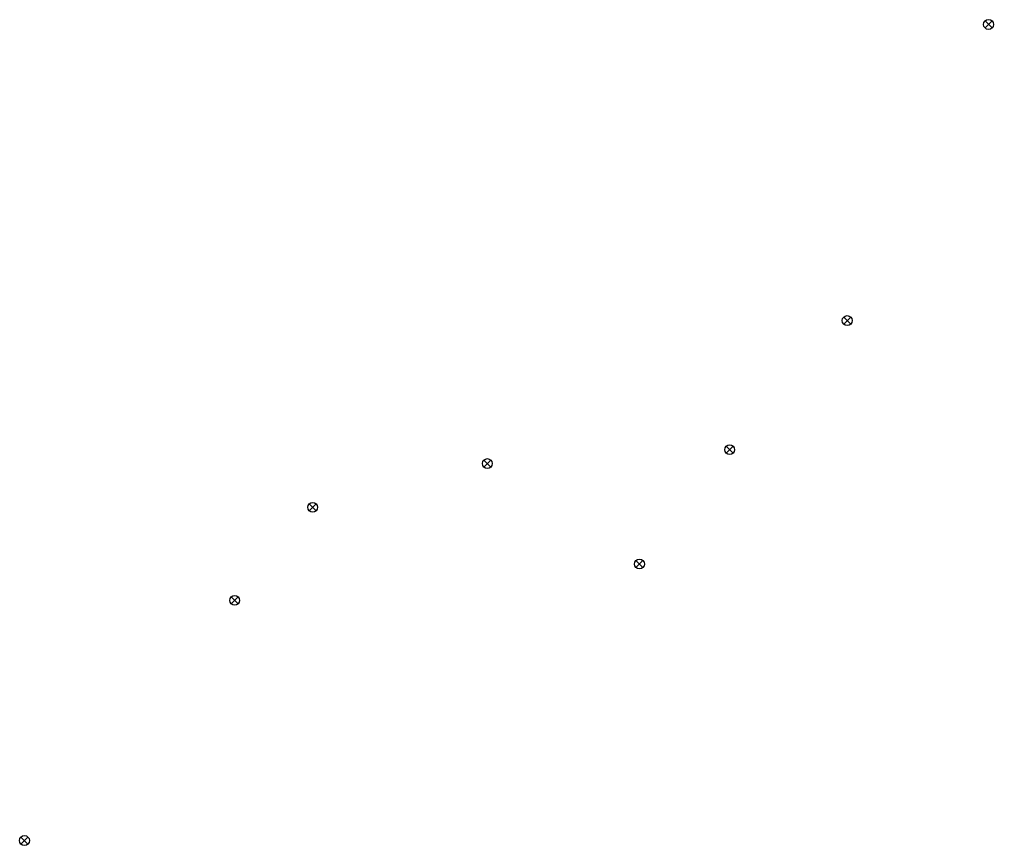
# Model space of a CAD drawing. Header units: millimetres. Extents: x 140034 to 140833, y 129005 to 129880.
# Drawn here: x 140097.8 to 140196, y 129353.4 to 129436.7 of the extents above; entities that cross this region are included whole.
import ezdxf

# ---------------------------------------------------------------- set-up
doc = ezdxf.new("R2010")
doc.units = ezdxf.units.MM
doc.layers.get('0').update_dxf_attribs({"linetype": 'CONTINUOUS'})
doc.layers.add('W0469', color=7, linetype='CONTINUOUS')

# ---------------------------------------------------------------- blocks, each defined once
blk = doc.blocks.new('T469')
at = {"color": 0, "linetype": 'Continuous', "flags": 128}
for points in [[(-0.354, 0.354), (0.354, -0.354)], [(-0.354, -0.354), (0.354, 0.354)]]:
    blk.add_lwpolyline(points, dxfattribs=at)
at = {"color": 0, "linetype": 'Continuous'}
blk.add_circle((0, 0), 0.5, dxfattribs=at)

msp = doc.modelspace()

# ---------------------------------------------------------------- block references
at = {"layer": 'W0469'}
for p in [(140195.513, 129436.163), (140181.265, 129406.311), (140169.418, 129393.297), (140145, 129391.896), (140127.394, 129387.489), (140160.332, 129381.771), (140119.536, 129378.109), (140098.347, 129353.895)]:
    msp.add_blockref('T469', p, dxfattribs=at)

doc.saveas('drawing.dxf')
